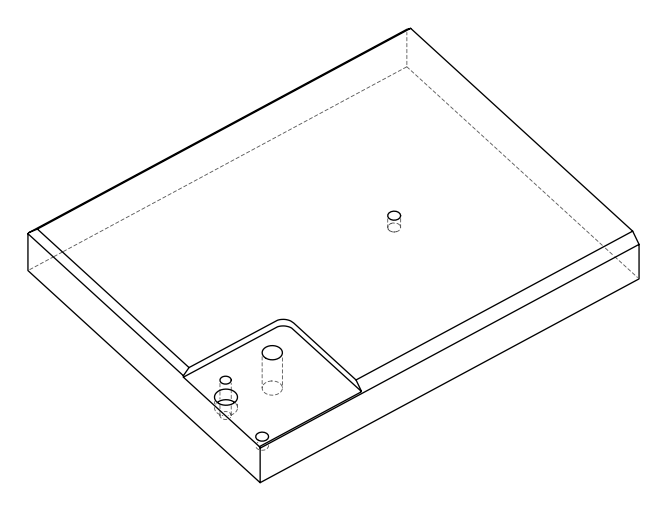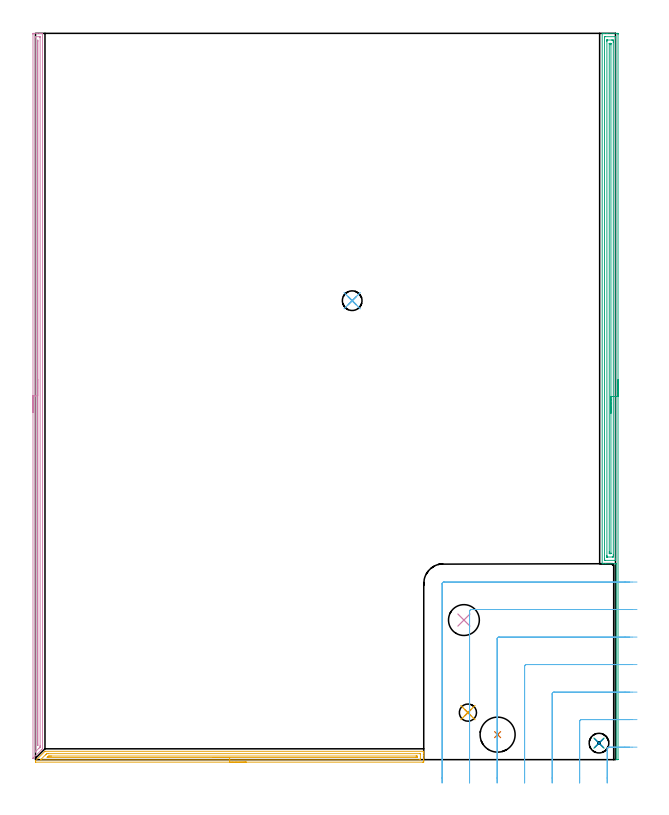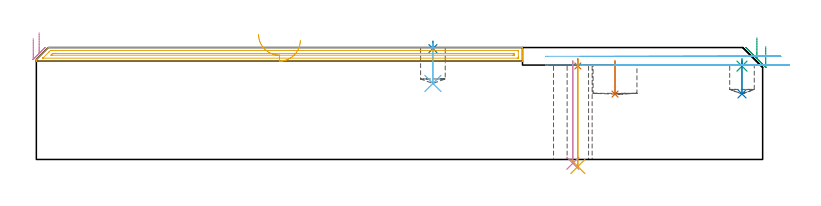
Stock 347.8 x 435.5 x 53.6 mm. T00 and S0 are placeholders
(PLAN: 12 operations, 7 tool changes, 32.4 min)
(1 SPOT_DRILL | STEP1HOLE_1 | NXT0321_9005460120000 | 0.03 min | 841 mm3)
(2 SPOT_DRILL_1 | STEP1POCKET | NXT0321_9005460120000 | 0.03 min | 1 mm3)
(3 SPOT_DRILL_2 | STEP1POCKET_2 | NXT0321_9005460120000 | 0.03 min | 848 mm3)
(4 INDEXABLE_INSERT_DRILL_THROUGH_HOLE_FROM_SOLID | STEP1HOLE | NXT0302_008 | 0.2 min | 14381 mm3)
(5 DRILL_THROUGH_HOLE_INTO_CENTER | STEP1HOLE_1 | NXT0301_074 | 0.21 min | 3809 mm3)
(6 DRILL_BLIND_HOLE_INTO_CENTER | STEP1POCKET | NXT0301_089 | 0.08 min | 1717 mm3)
(7 INDEXABLE_INSERT_DRILL_BLIND_HOLE_FROM_SOLID | STEP1POCKET_1 | NXT0302_013 | 0.07 min | 7627 mm3)
(8 DRILL_BLIND_HOLE_INTO_CENTER_1 | STEP1POCKET_2 | NXT0301_089 | 0.07 min | 1439 mm3)
(9 AREA_MILL | FG_CHAMFER_SURFACE | UGT0205_001 | 11.31 min | 19531 mm3)
(10 AREA_MILL_1 | FG_CHAMFER_SURFACE_1 | UGT0205_001 | 10.51 min | 7063 mm3)
(11 AREA_MILL_2 | FG_CHAMFER_SURFACE_2 | UGT0205_001 | 5.7 min | 4944 mm3)
(12 MILL_CORNER_NOTCH_RECTANGULAR | CORNER_NOTCH_RECTANGULAR | UGT0201_105 | Follow Part, ap 5.5, ae 75% | 4.15 min | 101056 mm3)
(TOOL NXT0321_9005460120000 | NC Spot Drill, 142deg, 12mm, Carbide, Uncoated | D12 PA142 FL30 Z2)
(TOOL NXT0302_008 | Index. Insert Drill 18.5mm [880-D1850L25-05] | D18.5 PA176 FL93 Z2)
(TOOL NXT0301_074 | Carbide Drill 10.3mm [860.1-1030-031A1-MM 2214] | D10.3 PA140 FL55 Z2)
(TOOL NXT0301_089 | Carbide Drill 11.8mm [860.1-1180-035A1-MM 2214] | D11.8 PA140 FL55 Z2)
(TOOL NXT0302_013 | Index. Insert Drill 21mm [880-D2100L25-05] | D21 PA176 FL105 Z2)
(TOOL UGT0205_001 | Chamfer Mill 20 x 3 x 45 deg. | D20 FL50 Z2)
(TOOL UGT0201_105 | End Mill 22 mm | D22 FL25 Z2)
(OP 1 SPOT_DRILL)
G17 G21 G94 G90
T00 M6
G54
G17 G0 G90 X259.3 Y28.2 S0 M3
G43 Z63.6 H0
G94 G81 G98 Z44.757 F250. R48.2
G80
M5
M2
(OP 2 SPOT_DRILL_1)
G17 G21 G94 G90
T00 M6
G54
G17 G0 G90 X189.9 Y275.2 S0 M3
G43 Z63.6 H0
G94 G81 G98 Z53.092 F250. R56.6
G80
M5
M2
(OP 3 SPOT_DRILL_2)
G17 G21 G94 G90
T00 M6
G54
G17 G0 G90 X337.9 Y9.9 S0 M3
G43 Z63.6 H0
G94 G81 G98 Z44.692 F250. R48.2
G80
M5
M2
(OP 4 INDEXABLE_INSERT_DRILL_THROUGH_HOLE_FROM_SOLID)
G17 G21 G94 G90
T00 M6
G54
G17 G0 G90 X256.9 Y83.7 S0 M3
G43 Z63.6 H1
G94 G81 G98 Z-1.823 F250. R47.2
G80
M5
M2
(OP 5 DRILL_THROUGH_HOLE_INTO_CENTER)
G17 G21 G94 G90
T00 M6
G54
G17 G0 G90 X259.3 Y28.2 S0 M3
G43 Z63.6 H1
G94 G73 G98 Z-3.374 F250. Q9.715 R47.2
G80
M5
M2
(OP 6 DRILL_BLIND_HOLE_INTO_CENTER)
G17 G21 G94 G90
T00 M6
G54
G17 G0 G90 X189.9 Y275.2 S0 M3
G43 Z63.6 H1
G94 G81 G98 Z36.4 F250. R55.6
G80
M5
M2
(OP 7 INDEXABLE_INSERT_DRILL_BLIND_HOLE_FROM_SOLID)
G17 G21 G94 G90
T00 M6
G54
G17 G0 G90 X277.1 Y15. S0 M3
G43 Z63.6 H1
G94 G81 G98 Z31.3 F250. R47.2
G80
M5
M2
(OP 8 DRILL_BLIND_HOLE_INTO_CENTER_1)
G17 G21 G94 G90
T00 M6
G54
G17 G0 G90 X337.9 Y9.9 S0 M3
G43 Z63.6 H1
G94 G81 G98 Z31.4 F250. R47.2
G80
M5
M2
(OP 9 AREA_MILL)
G17 G21 G94 G90
T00 M6
G54
G17 G0 G90 X349.3 Y227.75 S1061 M3
G43 Z63.6 H0
Z54.1
G94 G1 Y227.712 Z53.228 F250.
Y227.598 Z52.363
Y227.409 Z51.512
Y227.147 Z50.68
Y226.813 Z49.874
Y226.41 Z49.1
Y225.942 Z48.364
Y225.41 Z47.672
Y224.821 Z47.029
Y224.178 Z46.44
Y223.486 Z45.908
Y222.75 Z45.44
Y221.976 Z45.037
Y221.17 Z44.703
Y220.338 Z44.441
Y219.487 Z44.252
Y218.622 Z44.138
Y217.75 Z44.1
Y0.174
X349.296 Y0.044 Z44.104
X349.293 Y0.01 Z44.106
X349.123 Y0. Z44.277
X348.767 Z44.633
X348.31 Y0.005 Z45.082
X348.202 Y0.01 Z45.188
X348.2 Y0.174 Z45.2
Y117.5
X348.085 Z45.315
X348.082 Y117.501
X348.08 Y117.5
X348.053 Z45.346
X341.923 Z51.473
X340.427 Z52.971
X340.171 Z53.226
X340.015 Y117.501 Z53.382
X339.805 Y117.51 Z53.592
X339.8 Y117.674 Z53.6
Y435.326
X339.802 Y435.49 Z53.588
X339.942 Y435.497 Z53.45
X340.089 Y435.5 Z53.311
X340.366 Z53.034
X341.047 Z52.348
X342.264 Z51.133
X342.799 Z50.596
X348.929 Z44.469
X349.199 Y435.497 Z44.198
X349.292 Y435.49 Z44.105
X349.299 Y435.395 Z44.099
X349.3 Y434.879 Z44.1
Y217.75
X347.886 Z45.514
Y120.355
X347.883 Y119.635 Z45.517
X347.879 Y119.53 Z45.521
X347.877 Y119.51 Z45.523
X347.857 Y119.507 Z45.543
X347.805 Y119.504 Z45.595
X347.596 Y119.501 Z45.804
X341.492 Z51.908
X341.295 Y119.503 Z52.105
X341.246 Y119.506 Z52.154
X341.226 Y119.509 Z52.174
X341.221 Y119.52 Z52.179
X341.219 Y119.588 Z52.181
X341.215 Y120.184 Z52.185
X341.214 Y120.355 Z52.186
X341.215 Y432.921 Z52.185
X341.216 Y433.092 Z52.184
X341.22 Y433.453 Z52.18
X341.221 Y433.489 Z52.179
X341.284 Y433.493 Z52.116
X341.39 Y433.497 Z52.01
X341.524 Y433.5 Z51.876
X347.654 Y433.499 Z45.746
X347.825 Y433.494 Z45.575
X347.856 Y433.49 Z45.544
X347.879 Y433.484 Z45.521
X347.88 Y433.445 Z45.52
X347.884 Y433.264 Z45.516
X347.885 Y433.092 Z45.515
X347.886 Y432.369 Z45.514
Y217.75
X346.472 Z46.928
Y122.862
X346.471 Y122.142 Z46.929
X346.469 Y121.97 Z46.931
X346.465 Y121.795 Z46.935
X346.452 Y121.51 Z46.948
X346.301 Y121.506 Z47.099
X346.053 Y121.501 Z47.347
X342.799 Z50.601
X342.709 Y121.503 Z50.691
X342.654 Y121.507 Z50.746
X342.643 Y121.509 Z50.757
X342.635 Y121.525 Z50.765
X342.633 Y121.621 Z50.767
X342.629 Y121.968 Z50.771
Y122.142
X342.628 Y122.315 Z50.772
X342.629 Y430.585 Z50.771
X342.632 Y431.305 Z50.768
X342.635 Y431.472 Z50.765
X342.637 Y431.49 Z50.763
X342.656 Y431.493 Z50.744
X342.703 Y431.497 Z50.697
X342.799 Y431.499 Z50.601
X345.426 Y431.5 Z47.974
X346.114 Y431.496 Z47.286
X346.301 Y431.49 Z47.099
X346.465 Y431.47 Z46.935
X346.468 Y431.305 Z46.932
X346.47 Y431.133 Z46.93
X346.471 Y430.412 Z46.929
X346.472 Y430.238 Z46.928
Y217.75
X345.057 Z48.343
Y123.929
X345.055 Y123.67 Z48.345
X345.052 Y123.541 Z48.348
X345.051 Y123.516 Z48.349
X345.029 Y123.51 Z48.371
X344.967 Y123.504 Z48.433
X344.55 Y123.502 Z48.85
X344.09 Y123.504 Z49.31
X344.054 Y123.51 Z49.346
X344.05 Y123.546 Z49.35
X344.046 Y123.929 Z49.354
X344.043 Y124.446 Z49.357
Y124.822
Y429.142
X344.045 Y429.315 Z49.355
X344.048 Y429.452 Z49.352
X344.05 Y429.487 Z49.35
X344.068 Y429.491 Z49.332
X344.121 Y429.494 Z49.279
X344.55 Y429.5 Z48.85
X344.568 Z48.832
X344.976 Y429.496 Z48.424
X345.026 Y429.493 Z48.374
X345.047 Y429.49 Z48.353
X345.051 Y429.478 Z48.349
X345.055 Y429.416 Z48.345
X345.056 Y429.357 Z48.344
X345.057 Y429.001 Z48.343
Y428.625
Y217.75
Y216.878 Z48.381
Y216.014 Z48.495
Y215.162 Z48.683
Y214.33 Z48.946
Y213.524 Z49.28
Y212.75 Z49.682
Y212.014 Z50.151
Y211.322 Z50.682
Y210.679 Z51.272
Y210.09 Z51.915
Y209.559 Z52.607
Y209.09 Z53.343
Y208.687 Z54.116
Y208.353 Z54.922
Y208.091 Z55.754
Y207.902 Z56.606
Y207.788 Z57.471
Y207.75 Z58.343
G0 Z63.6
M5
M2
(OP 10 AREA_MILL_1)
G17 G21 G94 G90
T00 M6
G54
G17 G0 G90 X-1.5 Y208.15 S1061 M3
G43 Z63.6 H0
Z57.9
G94 G1 Y208.188 Z57.028 F250.
Y208.302 Z56.163
Y208.491 Z55.312
Y208.753 Z54.48
Y209.087 Z53.674
Y209.49 Z52.9
Y209.958 Z52.164
Y210.49 Z51.472
Y211.079 Z50.829
Y211.722 Z50.24
Y212.414 Z49.708
Y213.15 Z49.24
Y213.924 Z48.837
Y214.73 Z48.503
Y215.562 Z48.241
Y216.413 Z48.052
Y217.278 Z47.938
Y218.15 Z47.9
X-1.499 Y434.877 Z47.901
X-1.494 Y435.488 Z47.903
X-1.491 Y435.493 Z47.905
X-0.883 Y435.5 Z48.513
X0.903 Z50.298
X2.337 Z51.734
X2.69 Z52.085
X3.395 Z52.794
X3.713 Z53.113
X4.136 Y435.493 Z53.527
X4.197 Y435.49 Z53.588
X4.2 Y435.324 Z53.6
Y6.785
X4.195 Y6.504 Z53.587
X4.186 Y6.484 Z53.581
X3.592 Y5.892 Z52.992
X-1.174 Y1.125 Z48.225
X-1.33 Y0.968 Z48.067
X-1.476 Y0.827 Z47.922
X-1.494 Y0.817 Z47.903
X-1.499 Y0.827 Z47.899
X-1.5 Y218.15 Z47.9
X-0.086 Z49.314
X-0.085 Y433.185 Z49.315
X-0.084 Y433.281 Z49.316
X-0.079 Y433.471 Z49.321
X-0.074 Y433.492 Z49.326
X-0.066 Y433.494 Z49.334
X-0.041 Y433.498 Z49.359
X0.01 Y433.499 Z49.41
X2.28 Y433.5 Z51.68
X2.69 Y433.496 Z52.09
X2.748 Y433.494 Z52.148
X2.778 Y433.491 Z52.178
X2.781 Y433.377 Z52.181
X2.784 Y433.185 Z52.184
X2.785 Y433.089 Z52.185
X2.786 Y432.994 Z52.186
Y8.477
X2.784 Y7.679 Z52.184
X2.782 Y7.587 Z52.182
X2.779 Y7.555 Z52.179
X2.765 Y7.526 Z52.165
X2.69 Y7.446 Z52.09
X2.362 Y7.113 Z51.762
X2.036 Y6.785 Z51.436
X0.129 Y4.879 Z49.529
X0.01 Y4.76 Z49.41
X-0.031 Y4.722 Z49.369
X-0.063 Y4.693 Z49.337
X-0.077 Y4.683 Z49.323
X-0.079 Y4.712 Z49.321
X-0.084 Y4.902 Z49.316
X-0.085 Y4.998 Z49.315
X-0.086 Y218.15 Z49.314
X1.328 Z50.728
Y430.408
X1.329 Y430.876 Z50.729
X1.333 Y431.302 Z50.733
X1.335 Y431.344 Z50.735
X1.349 Y431.443 Z50.749
X1.364 Y431.302 Z50.764
X1.371 Y430.877 Z50.771
Y430.834
Y8.999
X1.364 Y8.573 Z50.764
X1.356 Y8.56 Z50.756
X1.348 Y8.554 Z50.748
X1.34 Y8.549 Z50.74
X1.335 Y8.556 Z50.735
X1.332 Y8.573 Z50.732
X1.33 Y8.616 Z50.73
X1.329 Y9.041 Z50.729
X1.328 Y9.467 Z50.728
Y218.15
Y219.022 Z50.766
Y219.886 Z50.88
Y220.738 Z51.069
Y221.57 Z51.331
Y222.376 Z51.665
Y223.15 Z52.068
Y223.886 Z52.537
Y224.578 Z53.068
Y225.221 Z53.657
Y225.81 Z54.301
Y226.341 Z54.993
Y226.81 Z55.728
Y227.213 Z56.502
Y227.547 Z57.308
Y227.809 Z58.14
Y227.998 Z58.992
Y228.112 Z59.857
Y228.15 Z60.728
G0 Z63.6
M5
M2
(OP 11 AREA_MILL_2)
G17 G21 G94 G90
T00 M6
G54
G17 G0 G90 X126.407 Y-1.5 S1061 M3
G43 Z63.6 H0
Z57.1
G94 G1 X126.369 Z56.228 F250.
X126.255 Z55.364
X126.066 Z54.512
X125.804 Z53.68
X125.47 Z52.874
X125.067 Z52.1
X124.598 Z51.364
X124.067 Z50.672
X123.478 Z50.029
X122.835 Z49.44
X122.143 Z48.908
X121.407 Z48.44
X120.633 Z48.037
X119.827 Z47.703
X118.995 Z47.441
X118.143 Z47.252
X117.278 Z47.138
X116.407 Z47.1
X0.16
X0.108 Y-1.498 Z47.102
X0.013 Y-1.493 Z47.107
X0. Y-1.469 Z47.131
X-0.021 Y-1.417 Z47.182
X-0.007 Y-1.173 Z47.427
X0. Y-0.705 Z47.894
X0.011 Y-0.688 Z47.911
X5.585 Y4.885 Z53.484
X5.706 Y5. Z53.584
X5.972 Z53.6
X232.619
X232.79 Y4.997 Z53.588
X232.792 Y4.948 Z53.54
X232.8 Y4.531 Z53.131
Y4.253 Z52.852
Y3.531 Z52.126
Y2.28 Z50.877
Y0.859 Z49.455
Y0.234 Z48.83
Y-0.657 Z47.94
X232.798 Y-0.922 Z47.675
X232.792 Y-1.491 Z47.106
X232.746 Y-1.493 Z47.104
X232.172 Y-1.5 Z47.1
X116.407
Y-0.086 Z48.514
X3.289 Y-0.085 Z48.515
X3.235 Y-0.084 Z48.516
X3.126 Y-0.079 Z48.521
X3.084 Y-0.076 Z48.524
X3.095 Y-0.061 Z48.539
X3.121 Y-0.031 Z48.569
X3.204 Y0.054 Z48.654
X3.289 Y0.14 Z48.74
X5.972 Y2.822 Z51.422
X6.328 Y3.176 Z51.776
X6.688 Y3.531 Z52.131
X6.724 Y3.563 Z52.163
X6.759 Y3.579 Z52.179
X6.814 Y3.583 Z52.183
X6.866 Y3.584 Z52.184
X7.705 Y3.586 Z52.186
X230.439 Y3.585 Z52.185
X230.548 Y3.584 Z52.184
X230.767 Y3.579 Z52.179
X230.792 Y3.576 Z52.176
X230.795 Y3.573 Z52.173
X230.798 Y3.559 Z52.159
X230.799 Y3.531 Z52.131
X230.8 Y3.116 Z51.716
X230.799 Y0.446 Z49.046
X230.792 Y-0.031 Z48.569
X230.79 Y-0.076 Z48.524
X230.603 Y-0.082 Z48.518
X230.494 Y-0.085 Z48.515
X116.407 Y-0.086 Z48.514
Y1.328 Z49.928
X7.76 Y1.329 Z49.929
X7.288
X7.145 Y1.331 Z49.931
X6.954 Y1.335 Z49.935
X7.113 Y1.504 Z50.104
X7.352 Y1.75 Z50.35
X7.556 Y1.953 Z50.553
X7.76 Y2.154 Z50.754
X8.237 Y2.165 Z50.765
X8.654 Y2.169 Z50.769
X9.125 Y2.171 Z50.771
X9.548
X228.173
X228.596 Y2.169 Z50.769
X228.736 Y2.167 Z50.767
X228.779 Y2.165 Z50.765
X228.79 Y2.089 Z50.689
X228.795 Y1.953 Z50.553
X228.798 Y1.75 Z50.35
Y1.549 Z50.149
X228.79 Y1.346 Z49.946
X228.776 Y1.335 Z49.935
X228.754 Y1.332 Z49.932
X228.701 Y1.33 Z49.93
X228.596 Y1.329 Z49.929
X228.125 Y1.328 Z49.928
X116.407
X115.535 Z49.967
X114.67 Z50.08
X113.819 Z50.269
X112.987 Z50.532
X112.181 Z50.865
X111.407 Z51.268
X110.671 Z51.737
X109.979 Z52.268
X109.336 Z52.857
X108.746 Z53.501
X108.215 Z54.193
X107.746 Z54.928
X107.344 Z55.702
X107.01 Z56.508
X106.747 Z57.34
X106.559 Z58.192
X106.445 Z59.057
X106.407 Z59.928
G0 Z63.6
M5
M2
(OP 12 MILL_CORNER_NOTCH_RECTANGULAR)
G17 G21 G94 G90
T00 M6
G54
G17 G0 G90 X356.401 Y7.5 S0 M3
G43 Z63.604 H0
Z49.402
G94 G1 X353.401 F250.
X343.892 F500.
G3 X342.8 Y6.408 R1.1
G1 Y-10.996
Y-13.996 F250.
G0 Z63.604
X356.498 Y24.
Z49.402
G1 X353.498
X327.393 F500.
G3 X326.3 Y22.907 R1.1
G1 Y-11.
Y-14. F250.
G0 Z63.604
X356.498 Y40.5
Z49.402
G1 X353.498
X310.893 F500.
G3 X309.8 Y39.407 R1.1
G1 Y-11.
Y-14. F250.
G0 Z63.604
X356.498 Y57.
Z49.402
G1 X353.498
X294.394 F500.
G3 X293.3 Y55.906 R1.1
G1 Y-11.
Y-14. F250.
G0 Z63.604
X356.498 Y73.5
Z49.402
G1 X353.498
X277.894 F500.
G3 X276.8 Y72.406 R1.1
G1 Y-11.
Y-14. F250.
G0 Z63.604
X356.498 Y90.
Z49.402
G1 X353.498
X261.395 F500.
G3 X260.3 Y88.905 R1.1
G1 Y-11.
Y-14. F250.
G0 Z63.604
X356.498 Y106.5
Z49.402
G1 X353.498
X244.895 F500.
G3 X243.8 Y105.405 R1.1
G1 Y-11.
Y-14. F250.
G0 Z63.604
X360.699 Y7.5
Z45.2
G1 X357.699
X343.893 F500.
G3 X342.8 Y6.407 R1.1
G1 Y-11.
Y-14. F250.
G0 Z63.604
X360.699 Y24.
Z45.2
G1 X357.699
X327.393 F500.
G3 X326.3 Y22.907 R1.1
G1 Y-11.
Y-14. F250.
G0 Z63.604
X360.699 Y40.5
Z45.2
G1 X357.699
X310.894 F500.
G3 X309.8 Y39.406 R1.1
G1 Y-11.
Y-14. F250.
G0 Z63.604
X360.699 Y57.
Z45.2
G1 X357.699
X294.394 F500.
G3 X293.3 Y55.906 R1.1
G1 Y-11.
Y-14. F250.
G0 Z63.604
X360.699 Y73.5
Z45.2
G1 X357.699
X277.894 F500.
G3 X276.8 Y72.406 R1.1
G1 Y-11.
Y-14. F250.
G0 Z63.604
X360.699 Y90.
Z45.2
G1 X357.699
X261.395 F500.
G3 X260.3 Y88.905 R1.1
G1 Y-11.
Y-14. F250.
G0 Z63.604
X360.699 Y106.5
Z45.2
G1 X357.699
X244.895 F500.
G3 X243.8 Y105.405 R1.1
G1 Y-11.
Y-14. F250.
G0 Z63.604
M5
M2
